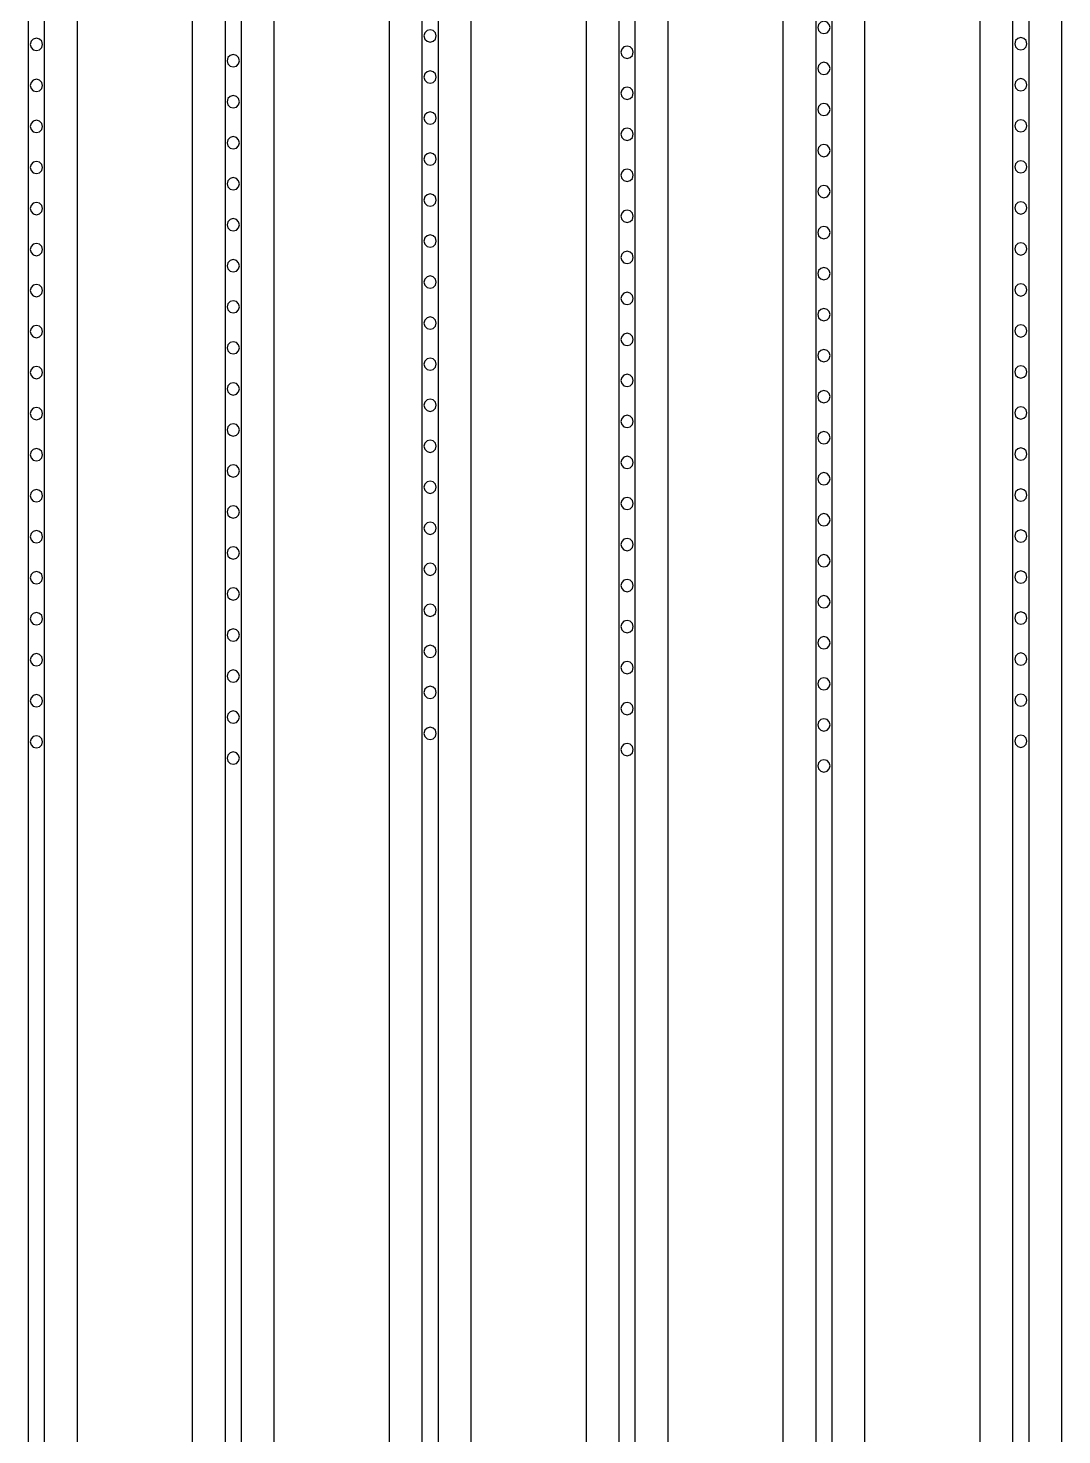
# Model space of a CAD drawing. Header units: metres. Extents: x -1805 to 1655, y -683 to 39617.
# Drawn here: x -390 to -264, y 3790.3 to 3961.7 of the extents above; entities that cross this region are included whole.
import ezdxf

# ---------------------------------------------------------------- set-up
doc = ezdxf.new("R2010")
doc.units = ezdxf.units.M
for name, color, linetype in [('Etching', 5, 'CONTINUOUS'), ('IONP', 7, 'CONTINUOUS'), ('Metal', 4, 'CONTINUOUS')]:
    doc.layers.add(name, color=color, linetype=linetype)

msp = doc.modelspace()

# ---------------------------------------------------------------- linework, layer by layer
at = {"layer": 'Etching'}
for points in [[(-384, 1922.4), (-384, 9134.24)], [(-370, 9134.24), (-370, 1795.42)], [(-360, 1795.42), (-360, 9134.24)], [(-346, 9134.24), (-346, 1668.44)], [(-336, 1668.44), (-336, 9134.24)], [(-322, 9134.24), (-322, 1541.45)], [(-312, 1541.45), (-312, 9134.24)], [(-298, 9134.24), (-298, 1414.47)], [(-288, 1414.47), (-288, 9134.24)], [(-274, 9134.24), (-274, 1287.48)], [(-264, 1287.48), (-264, 9134.24)]]:
    msp.add_lwpolyline(points, dxfattribs=at)
at = {"layer": 'IONP'}
for points in [[(-292.25, 3961.83), (-292.35, 3962.2), (-292.62, 3962.47), (-293, 3962.58), (-293.38, 3962.47), (-293.65, 3962.2), (-293.75, 3961.83), (-293.65, 3961.45), (-293.38, 3961.18), (-293, 3961.08), (-292.62, 3961.18), (-292.35, 3961.45), (-292.25, 3961.83)], [(-340.25, 3960.79), (-340.35, 3961.17), (-340.62, 3961.44), (-341, 3961.54), (-341.38, 3961.44), (-341.65, 3961.17), (-341.75, 3960.79), (-341.65, 3960.42), (-341.38, 3960.14), (-341, 3960.04), (-340.62, 3960.14), (-340.35, 3960.42), (-340.25, 3960.79)], [(-268.25, 3959.84), (-268.35, 3960.22), (-268.62, 3960.49), (-269, 3960.59), (-269.38, 3960.49), (-269.65, 3960.22), (-269.75, 3959.84), (-269.65, 3959.47), (-269.38, 3959.19), (-269, 3959.09), (-268.62, 3959.19), (-268.35, 3959.47), (-268.25, 3959.84)], [(-388.25, 3959.76), (-388.35, 3960.14), (-388.62, 3960.41), (-389, 3960.51), (-389.38, 3960.41), (-389.65, 3960.14), (-389.75, 3959.76), (-389.65, 3959.39), (-389.38, 3959.11), (-389, 3959.01), (-388.62, 3959.11), (-388.35, 3959.39), (-388.25, 3959.76)], [(-316.25, 3958.81), (-316.35, 3959.18), (-316.62, 3959.46), (-317, 3959.56), (-317.38, 3959.46), (-317.65, 3959.18), (-317.75, 3958.81), (-317.65, 3958.43), (-317.38, 3958.16), (-317, 3958.06), (-316.62, 3958.16), (-316.35, 3958.43), (-316.25, 3958.81)], [(-364.25, 3957.78), (-364.35, 3958.15), (-364.62, 3958.43), (-365, 3958.53), (-365.38, 3958.43), (-365.65, 3958.15), (-365.75, 3957.78), (-365.65, 3957.4), (-365.38, 3957.13), (-365, 3957.03), (-364.62, 3957.13), (-364.35, 3957.4), (-364.25, 3957.78)], [(-292.25, 3956.83), (-292.35, 3957.2), (-292.62, 3957.47), (-293, 3957.58), (-293.38, 3957.47), (-293.65, 3957.2), (-293.75, 3956.83), (-293.65, 3956.45), (-293.38, 3956.18), (-293, 3956.08), (-292.62, 3956.18), (-292.35, 3956.45), (-292.25, 3956.83)], [(-388.25, 3954.76), (-388.35, 3955.14), (-388.62, 3955.41), (-389, 3955.51), (-389.38, 3955.41), (-389.65, 3955.14), (-389.75, 3954.76), (-389.65, 3954.39), (-389.38, 3954.11), (-389, 3954.01), (-388.62, 3954.11), (-388.35, 3954.39), (-388.25, 3954.76)], [(-340.25, 3955.79), (-340.35, 3956.17), (-340.62, 3956.44), (-341, 3956.54), (-341.38, 3956.44), (-341.65, 3956.17), (-341.75, 3955.79), (-341.65, 3955.42), (-341.38, 3955.14), (-341, 3955.04), (-340.62, 3955.14), (-340.35, 3955.42), (-340.25, 3955.79)], [(-268.25, 3954.84), (-268.35, 3955.22), (-268.62, 3955.49), (-269, 3955.59), (-269.38, 3955.49), (-269.65, 3955.22), (-269.75, 3954.84), (-269.65, 3954.47), (-269.38, 3954.19), (-269, 3954.09), (-268.62, 3954.19), (-268.35, 3954.47), (-268.25, 3954.84)], [(-316.25, 3953.81), (-316.35, 3954.18), (-316.62, 3954.46), (-317, 3954.56), (-317.38, 3954.46), (-317.65, 3954.18), (-317.75, 3953.81), (-317.65, 3953.43), (-317.38, 3953.16), (-317, 3953.06), (-316.62, 3953.16), (-316.35, 3953.43), (-316.25, 3953.81)], [(-364.25, 3952.78), (-364.35, 3953.15), (-364.62, 3953.43), (-365, 3953.53), (-365.38, 3953.43), (-365.65, 3953.15), (-365.75, 3952.78), (-365.65, 3952.4), (-365.38, 3952.13), (-365, 3952.03), (-364.62, 3952.13), (-364.35, 3952.4), (-364.25, 3952.78)], [(-292.25, 3951.83), (-292.35, 3952.2), (-292.62, 3952.47), (-293, 3952.58), (-293.38, 3952.47), (-293.65, 3952.2), (-293.75, 3951.83), (-293.65, 3951.45), (-293.38, 3951.18), (-293, 3951.08), (-292.62, 3951.18), (-292.35, 3951.45), (-292.25, 3951.83)], [(-388.25, 3949.76), (-388.35, 3950.14), (-388.62, 3950.41), (-389, 3950.51), (-389.38, 3950.41), (-389.65, 3950.14), (-389.75, 3949.76), (-389.65, 3949.39), (-389.38, 3949.11), (-389, 3949.01), (-388.62, 3949.11), (-388.35, 3949.39), (-388.25, 3949.76)], [(-340.25, 3950.79), (-340.35, 3951.17), (-340.62, 3951.44), (-341, 3951.54), (-341.38, 3951.44), (-341.65, 3951.17), (-341.75, 3950.79), (-341.65, 3950.42), (-341.38, 3950.14), (-341, 3950.04), (-340.62, 3950.14), (-340.35, 3950.42), (-340.25, 3950.79)], [(-268.25, 3949.84), (-268.35, 3950.22), (-268.62, 3950.49), (-269, 3950.59), (-269.38, 3950.49), (-269.65, 3950.22), (-269.75, 3949.84), (-269.65, 3949.47), (-269.38, 3949.19), (-269, 3949.09), (-268.62, 3949.19), (-268.35, 3949.47), (-268.25, 3949.84)], [(-364.25, 3947.78), (-364.35, 3948.15), (-364.62, 3948.43), (-365, 3948.53), (-365.38, 3948.43), (-365.65, 3948.15), (-365.75, 3947.78), (-365.65, 3947.4), (-365.38, 3947.13), (-365, 3947.03), (-364.62, 3947.13), (-364.35, 3947.4), (-364.25, 3947.78)], [(-316.25, 3948.81), (-316.35, 3949.18), (-316.62, 3949.46), (-317, 3949.56), (-317.38, 3949.46), (-317.65, 3949.18), (-317.75, 3948.81), (-317.65, 3948.43), (-317.38, 3948.16), (-317, 3948.06), (-316.62, 3948.16), (-316.35, 3948.43), (-316.25, 3948.81)], [(-292.25, 3946.83), (-292.35, 3947.2), (-292.62, 3947.47), (-293, 3947.58), (-293.38, 3947.47), (-293.65, 3947.2), (-293.75, 3946.83), (-293.65, 3946.45), (-293.38, 3946.18), (-293, 3946.08), (-292.62, 3946.18), (-292.35, 3946.45), (-292.25, 3946.83)], [(-388.25, 3944.76), (-388.35, 3945.14), (-388.62, 3945.41), (-389, 3945.51), (-389.38, 3945.41), (-389.65, 3945.14), (-389.75, 3944.76), (-389.65, 3944.39), (-389.38, 3944.11), (-389, 3944.01), (-388.62, 3944.11), (-388.35, 3944.39), (-388.25, 3944.76)], [(-340.25, 3945.79), (-340.35, 3946.17), (-340.62, 3946.44), (-341, 3946.54), (-341.38, 3946.44), (-341.65, 3946.17), (-341.75, 3945.79), (-341.65, 3945.42), (-341.38, 3945.14), (-341, 3945.04), (-340.62, 3945.14), (-340.35, 3945.42), (-340.25, 3945.79)], [(-268.25, 3944.84), (-268.35, 3945.22), (-268.62, 3945.49), (-269, 3945.59), (-269.38, 3945.49), (-269.65, 3945.22), (-269.75, 3944.84), (-269.65, 3944.47), (-269.38, 3944.19), (-269, 3944.09), (-268.62, 3944.19), (-268.35, 3944.47), (-268.25, 3944.84)], [(-364.25, 3942.78), (-364.35, 3943.15), (-364.62, 3943.43), (-365, 3943.53), (-365.38, 3943.43), (-365.65, 3943.15), (-365.75, 3942.78), (-365.65, 3942.4), (-365.38, 3942.13), (-365, 3942.03), (-364.62, 3942.13), (-364.35, 3942.4), (-364.25, 3942.78)], [(-316.25, 3943.81), (-316.35, 3944.18), (-316.62, 3944.46), (-317, 3944.56), (-317.38, 3944.46), (-317.65, 3944.18), (-317.75, 3943.81), (-317.65, 3943.43), (-317.38, 3943.16), (-317, 3943.06), (-316.62, 3943.16), (-316.35, 3943.43), (-316.25, 3943.81)], [(-292.25, 3941.83), (-292.35, 3942.2), (-292.62, 3942.47), (-293, 3942.58), (-293.38, 3942.47), (-293.65, 3942.2), (-293.75, 3941.83), (-293.65, 3941.45), (-293.38, 3941.18), (-293, 3941.08), (-292.62, 3941.18), (-292.35, 3941.45), (-292.25, 3941.83)], [(-388.25, 3939.76), (-388.35, 3940.14), (-388.62, 3940.41), (-389, 3940.51), (-389.38, 3940.41), (-389.65, 3940.14), (-389.75, 3939.76), (-389.65, 3939.39), (-389.38, 3939.11), (-389, 3939.01), (-388.62, 3939.11), (-388.35, 3939.39), (-388.25, 3939.76)], [(-340.25, 3940.79), (-340.35, 3941.17), (-340.62, 3941.44), (-341, 3941.54), (-341.38, 3941.44), (-341.65, 3941.17), (-341.75, 3940.79), (-341.65, 3940.42), (-341.38, 3940.14), (-341, 3940.04), (-340.62, 3940.14), (-340.35, 3940.42), (-340.25, 3940.79)], [(-268.25, 3939.84), (-268.35, 3940.22), (-268.62, 3940.49), (-269, 3940.59), (-269.38, 3940.49), (-269.65, 3940.22), (-269.75, 3939.84), (-269.65, 3939.47), (-269.38, 3939.19), (-269, 3939.09), (-268.62, 3939.19), (-268.35, 3939.47), (-268.25, 3939.84)], [(-364.25, 3937.78), (-364.35, 3938.15), (-364.62, 3938.43), (-365, 3938.53), (-365.38, 3938.43), (-365.65, 3938.15), (-365.75, 3937.78), (-365.65, 3937.4), (-365.38, 3937.13), (-365, 3937.03), (-364.62, 3937.13), (-364.35, 3937.4), (-364.25, 3937.78)], [(-316.25, 3938.81), (-316.35, 3939.18), (-316.62, 3939.46), (-317, 3939.56), (-317.38, 3939.46), (-317.65, 3939.18), (-317.75, 3938.81), (-317.65, 3938.43), (-317.38, 3938.16), (-317, 3938.06), (-316.62, 3938.16), (-316.35, 3938.43), (-316.25, 3938.81)], [(-340.25, 3935.79), (-340.35, 3936.17), (-340.62, 3936.44), (-341, 3936.54), (-341.38, 3936.44), (-341.65, 3936.17), (-341.75, 3935.79), (-341.65, 3935.42), (-341.38, 3935.14), (-341, 3935.04), (-340.62, 3935.14), (-340.35, 3935.42), (-340.25, 3935.79)], [(-292.25, 3936.83), (-292.35, 3937.2), (-292.62, 3937.47), (-293, 3937.58), (-293.38, 3937.47), (-293.65, 3937.2), (-293.75, 3936.83), (-293.65, 3936.45), (-293.38, 3936.18), (-293, 3936.08), (-292.62, 3936.18), (-292.35, 3936.45), (-292.25, 3936.83)], [(-388.25, 3934.76), (-388.35, 3935.14), (-388.62, 3935.41), (-389, 3935.51), (-389.38, 3935.41), (-389.65, 3935.14), (-389.75, 3934.76), (-389.65, 3934.39), (-389.38, 3934.11), (-389, 3934.01), (-388.62, 3934.11), (-388.35, 3934.39), (-388.25, 3934.76)], [(-268.25, 3934.84), (-268.35, 3935.22), (-268.62, 3935.49), (-269, 3935.59), (-269.38, 3935.49), (-269.65, 3935.22), (-269.75, 3934.84), (-269.65, 3934.47), (-269.38, 3934.19), (-269, 3934.09), (-268.62, 3934.19), (-268.35, 3934.47), (-268.25, 3934.84)], [(-364.25, 3932.78), (-364.35, 3933.15), (-364.62, 3933.43), (-365, 3933.53), (-365.38, 3933.43), (-365.65, 3933.15), (-365.75, 3932.78), (-365.65, 3932.4), (-365.38, 3932.13), (-365, 3932.03), (-364.62, 3932.13), (-364.35, 3932.4), (-364.25, 3932.78)], [(-316.25, 3933.81), (-316.35, 3934.18), (-316.62, 3934.46), (-317, 3934.56), (-317.38, 3934.46), (-317.65, 3934.18), (-317.75, 3933.81), (-317.65, 3933.43), (-317.38, 3933.16), (-317, 3933.06), (-316.62, 3933.16), (-316.35, 3933.43), (-316.25, 3933.81)], [(-340.25, 3930.79), (-340.35, 3931.17), (-340.62, 3931.44), (-341, 3931.54), (-341.38, 3931.44), (-341.65, 3931.17), (-341.75, 3930.79), (-341.65, 3930.42), (-341.38, 3930.14), (-341, 3930.04), (-340.62, 3930.14), (-340.35, 3930.42), (-340.25, 3930.79)], [(-292.25, 3931.83), (-292.35, 3932.2), (-292.62, 3932.47), (-293, 3932.58), (-293.38, 3932.47), (-293.65, 3932.2), (-293.75, 3931.83), (-293.65, 3931.45), (-293.38, 3931.18), (-293, 3931.08), (-292.62, 3931.18), (-292.35, 3931.45), (-292.25, 3931.83)], [(-388.25, 3929.76), (-388.35, 3930.14), (-388.62, 3930.41), (-389, 3930.51), (-389.38, 3930.41), (-389.65, 3930.14), (-389.75, 3929.76), (-389.65, 3929.39), (-389.38, 3929.11), (-389, 3929.01), (-388.62, 3929.11), (-388.35, 3929.39), (-388.25, 3929.76)], [(-268.25, 3929.84), (-268.35, 3930.22), (-268.62, 3930.49), (-269, 3930.59), (-269.38, 3930.49), (-269.65, 3930.22), (-269.75, 3929.84), (-269.65, 3929.47), (-269.38, 3929.19), (-269, 3929.09), (-268.62, 3929.19), (-268.35, 3929.47), (-268.25, 3929.84)], [(-364.25, 3927.78), (-364.35, 3928.15), (-364.62, 3928.43), (-365, 3928.53), (-365.38, 3928.43), (-365.65, 3928.15), (-365.75, 3927.78), (-365.65, 3927.4), (-365.38, 3927.13), (-365, 3927.03), (-364.62, 3927.13), (-364.35, 3927.4), (-364.25, 3927.78)], [(-316.25, 3928.81), (-316.35, 3929.18), (-316.62, 3929.46), (-317, 3929.56), (-317.38, 3929.46), (-317.65, 3929.18), (-317.75, 3928.81), (-317.65, 3928.43), (-317.38, 3928.16), (-317, 3928.06), (-316.62, 3928.16), (-316.35, 3928.43), (-316.25, 3928.81)], [(-340.25, 3925.79), (-340.35, 3926.17), (-340.62, 3926.44), (-341, 3926.54), (-341.38, 3926.44), (-341.65, 3926.17), (-341.75, 3925.79), (-341.65, 3925.42), (-341.38, 3925.14), (-341, 3925.04), (-340.62, 3925.14), (-340.35, 3925.42), (-340.25, 3925.79)], [(-292.25, 3926.83), (-292.35, 3927.2), (-292.62, 3927.47), (-293, 3927.58), (-293.38, 3927.47), (-293.65, 3927.2), (-293.75, 3926.83), (-293.65, 3926.45), (-293.38, 3926.18), (-293, 3926.08), (-292.62, 3926.18), (-292.35, 3926.45), (-292.25, 3926.83)], [(-388.25, 3924.76), (-388.35, 3925.14), (-388.62, 3925.41), (-389, 3925.51), (-389.38, 3925.41), (-389.65, 3925.14), (-389.75, 3924.76), (-389.65, 3924.39), (-389.38, 3924.11), (-389, 3924.01), (-388.62, 3924.11), (-388.35, 3924.39), (-388.25, 3924.76)], [(-316.25, 3923.81), (-316.35, 3924.18), (-316.62, 3924.46), (-317, 3924.56), (-317.38, 3924.46), (-317.65, 3924.18), (-317.75, 3923.81), (-317.65, 3923.43), (-317.38, 3923.16), (-317, 3923.06), (-316.62, 3923.16), (-316.35, 3923.43), (-316.25, 3923.81)], [(-268.25, 3924.84), (-268.35, 3925.22), (-268.62, 3925.49), (-269, 3925.59), (-269.38, 3925.49), (-269.65, 3925.22), (-269.75, 3924.84), (-269.65, 3924.47), (-269.38, 3924.19), (-269, 3924.09), (-268.62, 3924.19), (-268.35, 3924.47), (-268.25, 3924.84)], [(-364.25, 3922.78), (-364.35, 3923.15), (-364.62, 3923.43), (-365, 3923.53), (-365.38, 3923.43), (-365.65, 3923.15), (-365.75, 3922.78), (-365.65, 3922.4), (-365.38, 3922.13), (-365, 3922.03), (-364.62, 3922.13), (-364.35, 3922.4), (-364.25, 3922.78)], [(-340.25, 3920.79), (-340.35, 3921.17), (-340.62, 3921.44), (-341, 3921.54), (-341.38, 3921.44), (-341.65, 3921.17), (-341.75, 3920.79), (-341.65, 3920.42), (-341.38, 3920.14), (-341, 3920.04), (-340.62, 3920.14), (-340.35, 3920.42), (-340.25, 3920.79)], [(-292.25, 3921.83), (-292.35, 3922.2), (-292.62, 3922.47), (-293, 3922.58), (-293.38, 3922.47), (-293.65, 3922.2), (-293.75, 3921.83), (-293.65, 3921.45), (-293.38, 3921.18), (-293, 3921.08), (-292.62, 3921.18), (-292.35, 3921.45), (-292.25, 3921.83)], [(-388.25, 3919.76), (-388.35, 3920.14), (-388.62, 3920.41), (-389, 3920.51), (-389.38, 3920.41), (-389.65, 3920.14), (-389.75, 3919.76), (-389.65, 3919.39), (-389.38, 3919.11), (-389, 3919.01), (-388.62, 3919.11), (-388.35, 3919.39), (-388.25, 3919.76)], [(-316.25, 3918.81), (-316.35, 3919.18), (-316.62, 3919.46), (-317, 3919.56), (-317.38, 3919.46), (-317.65, 3919.18), (-317.75, 3918.81), (-317.65, 3918.43), (-317.38, 3918.16), (-317, 3918.06), (-316.62, 3918.16), (-316.35, 3918.43), (-316.25, 3918.81)], [(-268.25, 3919.84), (-268.35, 3920.22), (-268.62, 3920.49), (-269, 3920.59), (-269.38, 3920.49), (-269.65, 3920.22), (-269.75, 3919.84), (-269.65, 3919.47), (-269.38, 3919.19), (-269, 3919.09), (-268.62, 3919.19), (-268.35, 3919.47), (-268.25, 3919.84)], [(-364.25, 3917.78), (-364.35, 3918.15), (-364.62, 3918.43), (-365, 3918.53), (-365.38, 3918.43), (-365.65, 3918.15), (-365.75, 3917.78), (-365.65, 3917.4), (-365.38, 3917.13), (-365, 3917.03), (-364.62, 3917.13), (-364.35, 3917.4), (-364.25, 3917.78)], [(-340.25, 3915.79), (-340.35, 3916.17), (-340.62, 3916.44), (-341, 3916.54), (-341.38, 3916.44), (-341.65, 3916.17), (-341.75, 3915.79), (-341.65, 3915.42), (-341.38, 3915.14), (-341, 3915.04), (-340.62, 3915.14), (-340.35, 3915.42), (-340.25, 3915.79)], [(-292.25, 3916.83), (-292.35, 3917.2), (-292.62, 3917.47), (-293, 3917.58), (-293.38, 3917.47), (-293.65, 3917.2), (-293.75, 3916.83), (-293.65, 3916.45), (-293.38, 3916.18), (-293, 3916.08), (-292.62, 3916.18), (-292.35, 3916.45), (-292.25, 3916.83)], [(-388.25, 3914.76), (-388.35, 3915.14), (-388.62, 3915.41), (-389, 3915.51), (-389.38, 3915.41), (-389.65, 3915.14), (-389.75, 3914.76), (-389.65, 3914.39), (-389.38, 3914.11), (-389, 3914.01), (-388.62, 3914.11), (-388.35, 3914.39), (-388.25, 3914.76)], [(-316.25, 3913.81), (-316.35, 3914.18), (-316.62, 3914.46), (-317, 3914.56), (-317.38, 3914.46), (-317.65, 3914.18), (-317.75, 3913.81), (-317.65, 3913.43), (-317.38, 3913.16), (-317, 3913.06), (-316.62, 3913.16), (-316.35, 3913.43), (-316.25, 3913.81)], [(-268.25, 3914.84), (-268.35, 3915.22), (-268.62, 3915.49), (-269, 3915.59), (-269.38, 3915.49), (-269.65, 3915.22), (-269.75, 3914.84), (-269.65, 3914.47), (-269.38, 3914.19), (-269, 3914.09), (-268.62, 3914.19), (-268.35, 3914.47), (-268.25, 3914.84)], [(-364.25, 3912.78), (-364.35, 3913.15), (-364.62, 3913.43), (-365, 3913.53), (-365.38, 3913.43), (-365.65, 3913.15), (-365.75, 3912.78), (-365.65, 3912.4), (-365.38, 3912.13), (-365, 3912.03), (-364.62, 3912.13), (-364.35, 3912.4), (-364.25, 3912.78)], [(-292.25, 3911.83), (-292.35, 3912.2), (-292.62, 3912.47), (-293, 3912.58), (-293.38, 3912.47), (-293.65, 3912.2), (-293.75, 3911.83), (-293.65, 3911.45), (-293.38, 3911.18), (-293, 3911.08), (-292.62, 3911.18), (-292.35, 3911.45), (-292.25, 3911.83)], [(-340.25, 3910.79), (-340.35, 3911.17), (-340.62, 3911.44), (-341, 3911.54), (-341.38, 3911.44), (-341.65, 3911.17), (-341.75, 3910.79), (-341.65, 3910.42), (-341.38, 3910.14), (-341, 3910.04), (-340.62, 3910.14), (-340.35, 3910.42), (-340.25, 3910.79)], [(-388.25, 3909.76), (-388.35, 3910.14), (-388.62, 3910.41), (-389, 3910.51), (-389.38, 3910.41), (-389.65, 3910.14), (-389.75, 3909.76), (-389.65, 3909.39), (-389.38, 3909.11), (-389, 3909.01), (-388.62, 3909.11), (-388.35, 3909.39), (-388.25, 3909.76)], [(-316.25, 3908.81), (-316.35, 3909.18), (-316.62, 3909.46), (-317, 3909.56), (-317.38, 3909.46), (-317.65, 3909.18), (-317.75, 3908.81), (-317.65, 3908.43), (-317.38, 3908.16), (-317, 3908.06), (-316.62, 3908.16), (-316.35, 3908.43), (-316.25, 3908.81)], [(-268.25, 3909.84), (-268.35, 3910.22), (-268.62, 3910.49), (-269, 3910.59), (-269.38, 3910.49), (-269.65, 3910.22), (-269.75, 3909.84), (-269.65, 3909.47), (-269.38, 3909.19), (-269, 3909.09), (-268.62, 3909.19), (-268.35, 3909.47), (-268.25, 3909.84)], [(-364.25, 3907.78), (-364.35, 3908.15), (-364.62, 3908.43), (-365, 3908.53), (-365.38, 3908.43), (-365.65, 3908.15), (-365.75, 3907.78), (-365.65, 3907.4), (-365.38, 3907.13), (-365, 3907.03), (-364.62, 3907.13), (-364.35, 3907.4), (-364.25, 3907.78)], [(-292.25, 3906.83), (-292.35, 3907.2), (-292.62, 3907.47), (-293, 3907.58), (-293.38, 3907.47), (-293.65, 3907.2), (-293.75, 3906.83), (-293.65, 3906.45), (-293.38, 3906.18), (-293, 3906.08), (-292.62, 3906.18), (-292.35, 3906.45), (-292.25, 3906.83)], [(-340.25, 3905.79), (-340.35, 3906.17), (-340.62, 3906.44), (-341, 3906.54), (-341.38, 3906.44), (-341.65, 3906.17), (-341.75, 3905.79), (-341.65, 3905.42), (-341.38, 3905.14), (-341, 3905.04), (-340.62, 3905.14), (-340.35, 3905.42), (-340.25, 3905.79)], [(-388.25, 3904.76), (-388.35, 3905.14), (-388.62, 3905.41), (-389, 3905.51), (-389.38, 3905.41), (-389.65, 3905.14), (-389.75, 3904.76), (-389.65, 3904.39), (-389.38, 3904.11), (-389, 3904.01), (-388.62, 3904.11), (-388.35, 3904.39), (-388.25, 3904.76)], [(-316.25, 3903.81), (-316.35, 3904.18), (-316.62, 3904.46), (-317, 3904.56), (-317.38, 3904.46), (-317.65, 3904.18), (-317.75, 3903.81), (-317.65, 3903.43), (-317.38, 3903.16), (-317, 3903.06), (-316.62, 3903.16), (-316.35, 3903.43), (-316.25, 3903.81)], [(-268.25, 3904.84), (-268.35, 3905.22), (-268.62, 3905.49), (-269, 3905.59), (-269.38, 3905.49), (-269.65, 3905.22), (-269.75, 3904.84), (-269.65, 3904.47), (-269.38, 3904.19), (-269, 3904.09), (-268.62, 3904.19), (-268.35, 3904.47), (-268.25, 3904.84)], [(-364.25, 3902.78), (-364.35, 3903.15), (-364.62, 3903.43), (-365, 3903.53), (-365.38, 3903.43), (-365.65, 3903.15), (-365.75, 3902.78), (-365.65, 3902.4), (-365.38, 3902.13), (-365, 3902.03), (-364.62, 3902.13), (-364.35, 3902.4), (-364.25, 3902.78)], [(-292.25, 3901.83), (-292.35, 3902.2), (-292.62, 3902.47), (-293, 3902.58), (-293.38, 3902.47), (-293.65, 3902.2), (-293.75, 3901.83), (-293.65, 3901.45), (-293.38, 3901.18), (-293, 3901.08), (-292.62, 3901.18), (-292.35, 3901.45), (-292.25, 3901.83)], [(-340.25, 3900.79), (-340.35, 3901.17), (-340.62, 3901.44), (-341, 3901.54), (-341.38, 3901.44), (-341.65, 3901.17), (-341.75, 3900.79), (-341.65, 3900.42), (-341.38, 3900.14), (-341, 3900.04), (-340.62, 3900.14), (-340.35, 3900.42), (-340.25, 3900.79)], [(-268.25, 3899.84), (-268.35, 3900.22), (-268.62, 3900.49), (-269, 3900.59), (-269.38, 3900.49), (-269.65, 3900.22), (-269.75, 3899.84), (-269.65, 3899.47), (-269.38, 3899.19), (-269, 3899.09), (-268.62, 3899.19), (-268.35, 3899.47), (-268.25, 3899.84)], [(-388.25, 3899.76), (-388.35, 3900.14), (-388.62, 3900.41), (-389, 3900.51), (-389.38, 3900.41), (-389.65, 3900.14), (-389.75, 3899.76), (-389.65, 3899.39), (-389.38, 3899.11), (-389, 3899.01), (-388.62, 3899.11), (-388.35, 3899.39), (-388.25, 3899.76)], [(-316.25, 3898.81), (-316.35, 3899.18), (-316.62, 3899.46), (-317, 3899.56), (-317.38, 3899.46), (-317.65, 3899.18), (-317.75, 3898.81), (-317.65, 3898.43), (-317.38, 3898.16), (-317, 3898.06), (-316.62, 3898.16), (-316.35, 3898.43), (-316.25, 3898.81)], [(-364.25, 3897.78), (-364.35, 3898.15), (-364.62, 3898.43), (-365, 3898.53), (-365.38, 3898.43), (-365.65, 3898.15), (-365.75, 3897.78), (-365.65, 3897.4), (-365.38, 3897.13), (-365, 3897.03), (-364.62, 3897.13), (-364.35, 3897.4), (-364.25, 3897.78)], [(-292.25, 3896.83), (-292.35, 3897.2), (-292.62, 3897.47), (-293, 3897.58), (-293.38, 3897.47), (-293.65, 3897.2), (-293.75, 3896.83), (-293.65, 3896.45), (-293.38, 3896.18), (-293, 3896.08), (-292.62, 3896.18), (-292.35, 3896.45), (-292.25, 3896.83)], [(-388.25, 3894.76), (-388.35, 3895.14), (-388.62, 3895.41), (-389, 3895.51), (-389.38, 3895.41), (-389.65, 3895.14), (-389.75, 3894.76), (-389.65, 3894.39), (-389.38, 3894.11), (-389, 3894.01), (-388.62, 3894.11), (-388.35, 3894.39), (-388.25, 3894.76)], [(-340.25, 3895.79), (-340.35, 3896.17), (-340.62, 3896.44), (-341, 3896.54), (-341.38, 3896.44), (-341.65, 3896.17), (-341.75, 3895.79), (-341.65, 3895.42), (-341.38, 3895.14), (-341, 3895.04), (-340.62, 3895.14), (-340.35, 3895.42), (-340.25, 3895.79)], [(-268.25, 3894.84), (-268.35, 3895.22), (-268.62, 3895.49), (-269, 3895.59), (-269.38, 3895.49), (-269.65, 3895.22), (-269.75, 3894.84), (-269.65, 3894.47), (-269.38, 3894.19), (-269, 3894.09), (-268.62, 3894.19), (-268.35, 3894.47), (-268.25, 3894.84)], [(-316.25, 3893.81), (-316.35, 3894.18), (-316.62, 3894.46), (-317, 3894.56), (-317.38, 3894.46), (-317.65, 3894.18), (-317.75, 3893.81), (-317.65, 3893.43), (-317.38, 3893.16), (-317, 3893.06), (-316.62, 3893.16), (-316.35, 3893.43), (-316.25, 3893.81)], [(-364.25, 3892.78), (-364.35, 3893.15), (-364.62, 3893.43), (-365, 3893.53), (-365.38, 3893.43), (-365.65, 3893.15), (-365.75, 3892.78), (-365.65, 3892.4), (-365.38, 3892.13), (-365, 3892.03), (-364.62, 3892.13), (-364.35, 3892.4), (-364.25, 3892.78)], [(-292.25, 3891.83), (-292.35, 3892.2), (-292.62, 3892.47), (-293, 3892.58), (-293.38, 3892.47), (-293.65, 3892.2), (-293.75, 3891.83), (-293.65, 3891.45), (-293.38, 3891.18), (-293, 3891.08), (-292.62, 3891.18), (-292.35, 3891.45), (-292.25, 3891.83)], [(-388.25, 3889.76), (-388.35, 3890.14), (-388.62, 3890.41), (-389, 3890.51), (-389.38, 3890.41), (-389.65, 3890.14), (-389.75, 3889.76), (-389.65, 3889.39), (-389.38, 3889.11), (-389, 3889.01), (-388.62, 3889.11), (-388.35, 3889.39), (-388.25, 3889.76)], [(-340.25, 3890.79), (-340.35, 3891.17), (-340.62, 3891.44), (-341, 3891.54), (-341.38, 3891.44), (-341.65, 3891.17), (-341.75, 3890.79), (-341.65, 3890.42), (-341.38, 3890.14), (-341, 3890.04), (-340.62, 3890.14), (-340.35, 3890.42), (-340.25, 3890.79)], [(-268.25, 3889.84), (-268.35, 3890.22), (-268.62, 3890.49), (-269, 3890.59), (-269.38, 3890.49), (-269.65, 3890.22), (-269.75, 3889.84), (-269.65, 3889.47), (-269.38, 3889.19), (-269, 3889.09), (-268.62, 3889.19), (-268.35, 3889.47), (-268.25, 3889.84)], [(-364.25, 3887.78), (-364.35, 3888.15), (-364.62, 3888.43), (-365, 3888.53), (-365.38, 3888.43), (-365.65, 3888.15), (-365.75, 3887.78), (-365.65, 3887.4), (-365.38, 3887.13), (-365, 3887.03), (-364.62, 3887.13), (-364.35, 3887.4), (-364.25, 3887.78)], [(-316.25, 3888.81), (-316.35, 3889.18), (-316.62, 3889.46), (-317, 3889.56), (-317.38, 3889.46), (-317.65, 3889.18), (-317.75, 3888.81), (-317.65, 3888.43), (-317.38, 3888.16), (-317, 3888.06), (-316.62, 3888.16), (-316.35, 3888.43), (-316.25, 3888.81)], [(-292.25, 3886.83), (-292.35, 3887.2), (-292.62, 3887.47), (-293, 3887.58), (-293.38, 3887.47), (-293.65, 3887.2), (-293.75, 3886.83), (-293.65, 3886.45), (-293.38, 3886.18), (-293, 3886.08), (-292.62, 3886.18), (-292.35, 3886.45), (-292.25, 3886.83)], [(-388.25, 3884.76), (-388.35, 3885.14), (-388.62, 3885.41), (-389, 3885.51), (-389.38, 3885.41), (-389.65, 3885.14), (-389.75, 3884.76), (-389.65, 3884.39), (-389.38, 3884.11), (-389, 3884.01), (-388.62, 3884.11), (-388.35, 3884.39), (-388.25, 3884.76)], [(-340.25, 3885.79), (-340.35, 3886.17), (-340.62, 3886.44), (-341, 3886.54), (-341.38, 3886.44), (-341.65, 3886.17), (-341.75, 3885.79), (-341.65, 3885.42), (-341.38, 3885.14), (-341, 3885.04), (-340.62, 3885.14), (-340.35, 3885.42), (-340.25, 3885.79)], [(-268.25, 3884.84), (-268.35, 3885.22), (-268.62, 3885.49), (-269, 3885.59), (-269.38, 3885.49), (-269.65, 3885.22), (-269.75, 3884.84), (-269.65, 3884.47), (-269.38, 3884.19), (-269, 3884.09), (-268.62, 3884.19), (-268.35, 3884.47), (-268.25, 3884.84)], [(-364.25, 3882.78), (-364.35, 3883.15), (-364.62, 3883.43), (-365, 3883.53), (-365.38, 3883.43), (-365.65, 3883.15), (-365.75, 3882.78), (-365.65, 3882.4), (-365.38, 3882.13), (-365, 3882.03), (-364.62, 3882.13), (-364.35, 3882.4), (-364.25, 3882.78)], [(-316.25, 3883.81), (-316.35, 3884.18), (-316.62, 3884.46), (-317, 3884.56), (-317.38, 3884.46), (-317.65, 3884.18), (-317.75, 3883.81), (-317.65, 3883.43), (-317.38, 3883.16), (-317, 3883.06), (-316.62, 3883.16), (-316.35, 3883.43), (-316.25, 3883.81)], [(-292.25, 3881.83), (-292.35, 3882.2), (-292.62, 3882.47), (-293, 3882.58), (-293.38, 3882.47), (-293.65, 3882.2), (-293.75, 3881.83), (-293.65, 3881.45), (-293.38, 3881.18), (-293, 3881.08), (-292.62, 3881.18), (-292.35, 3881.45), (-292.25, 3881.83)], [(-388.25, 3879.76), (-388.35, 3880.14), (-388.62, 3880.41), (-389, 3880.51), (-389.38, 3880.41), (-389.65, 3880.14), (-389.75, 3879.76), (-389.65, 3879.39), (-389.38, 3879.11), (-389, 3879.01), (-388.62, 3879.11), (-388.35, 3879.39), (-388.25, 3879.76)], [(-340.25, 3880.79), (-340.35, 3881.17), (-340.62, 3881.44), (-341, 3881.54), (-341.38, 3881.44), (-341.65, 3881.17), (-341.75, 3880.79), (-341.65, 3880.42), (-341.38, 3880.14), (-341, 3880.04), (-340.62, 3880.14), (-340.35, 3880.42), (-340.25, 3880.79)], [(-268.25, 3879.84), (-268.35, 3880.22), (-268.62, 3880.49), (-269, 3880.59), (-269.38, 3880.49), (-269.65, 3880.22), (-269.75, 3879.84), (-269.65, 3879.47), (-269.38, 3879.19), (-269, 3879.09), (-268.62, 3879.19), (-268.35, 3879.47), (-268.25, 3879.84)], [(-364.25, 3877.78), (-364.35, 3878.15), (-364.62, 3878.43), (-365, 3878.53), (-365.38, 3878.43), (-365.65, 3878.15), (-365.75, 3877.78), (-365.65, 3877.4), (-365.38, 3877.13), (-365, 3877.03), (-364.62, 3877.13), (-364.35, 3877.4), (-364.25, 3877.78)], [(-316.25, 3878.81), (-316.35, 3879.18), (-316.62, 3879.46), (-317, 3879.56), (-317.38, 3879.46), (-317.65, 3879.18), (-317.75, 3878.81), (-317.65, 3878.43), (-317.38, 3878.16), (-317, 3878.06), (-316.62, 3878.16), (-316.35, 3878.43), (-316.25, 3878.81)], [(-340.25, 3875.79), (-340.35, 3876.17), (-340.62, 3876.44), (-341, 3876.54), (-341.38, 3876.44), (-341.65, 3876.17), (-341.75, 3875.79), (-341.65, 3875.42), (-341.38, 3875.14), (-341, 3875.04), (-340.62, 3875.14), (-340.35, 3875.42), (-340.25, 3875.79)], [(-292.25, 3876.83), (-292.35, 3877.2), (-292.62, 3877.47), (-293, 3877.58), (-293.38, 3877.47), (-293.65, 3877.2), (-293.75, 3876.83), (-293.65, 3876.45), (-293.38, 3876.18), (-293, 3876.08), (-292.62, 3876.18), (-292.35, 3876.45), (-292.25, 3876.83)], [(-388.25, 3874.76), (-388.35, 3875.14), (-388.62, 3875.41), (-389, 3875.51), (-389.38, 3875.41), (-389.65, 3875.14), (-389.75, 3874.76), (-389.65, 3874.39), (-389.38, 3874.11), (-389, 3874.01), (-388.62, 3874.11), (-388.35, 3874.39), (-388.25, 3874.76)], [(-268.25, 3874.84), (-268.35, 3875.22), (-268.62, 3875.49), (-269, 3875.59), (-269.38, 3875.49), (-269.65, 3875.22), (-269.75, 3874.84), (-269.65, 3874.47), (-269.38, 3874.19), (-269, 3874.09), (-268.62, 3874.19), (-268.35, 3874.47), (-268.25, 3874.84)], [(-364.25, 3872.78), (-364.35, 3873.15), (-364.62, 3873.43), (-365, 3873.53), (-365.38, 3873.43), (-365.65, 3873.15), (-365.75, 3872.78), (-365.65, 3872.4), (-365.38, 3872.13), (-365, 3872.03), (-364.62, 3872.13), (-364.35, 3872.4), (-364.25, 3872.78)], [(-316.25, 3873.81), (-316.35, 3874.18), (-316.62, 3874.46), (-317, 3874.56), (-317.38, 3874.46), (-317.65, 3874.18), (-317.75, 3873.81), (-317.65, 3873.43), (-317.38, 3873.16), (-317, 3873.06), (-316.62, 3873.16), (-316.35, 3873.43), (-316.25, 3873.81)], [(-292.25, 3871.83), (-292.35, 3872.2), (-292.62, 3872.47), (-293, 3872.58), (-293.38, 3872.47), (-293.65, 3872.2), (-293.75, 3871.83), (-293.65, 3871.45), (-293.38, 3871.18), (-293, 3871.08), (-292.62, 3871.18), (-292.35, 3871.45), (-292.25, 3871.83)]]:
    msp.add_lwpolyline(points, close=True, dxfattribs=at)
at = {"layer": 'Metal'}
for points in [[(-388, 1918.59), (-388, 9436.51), (-390, 9436.51), (-390, 9436.51), (-390, 1918.59)], [(-364, 1791.61), (-364, 9436.51), (-366, 9436.51), (-366, 9436.51), (-366, 1791.61)], [(-340, 1664.62), (-340, 9436.51), (-342, 9436.51), (-342, 9436.51), (-342, 1664.62)], [(-316, 1537.64), (-316, 9436.51), (-318, 9436.51), (-318, 9436.51), (-318, 1537.64)], [(-292, 1410.65), (-292, 9436.51), (-294, 9436.51), (-294, 9436.51), (-294, 1410.65)], [(-268, 1283.67), (-268, 9436.51), (-270, 9436.51), (-270, 9436.51), (-270, 1283.67)]]:
    msp.add_lwpolyline(points, dxfattribs=at)

doc.saveas('drawing.dxf')
